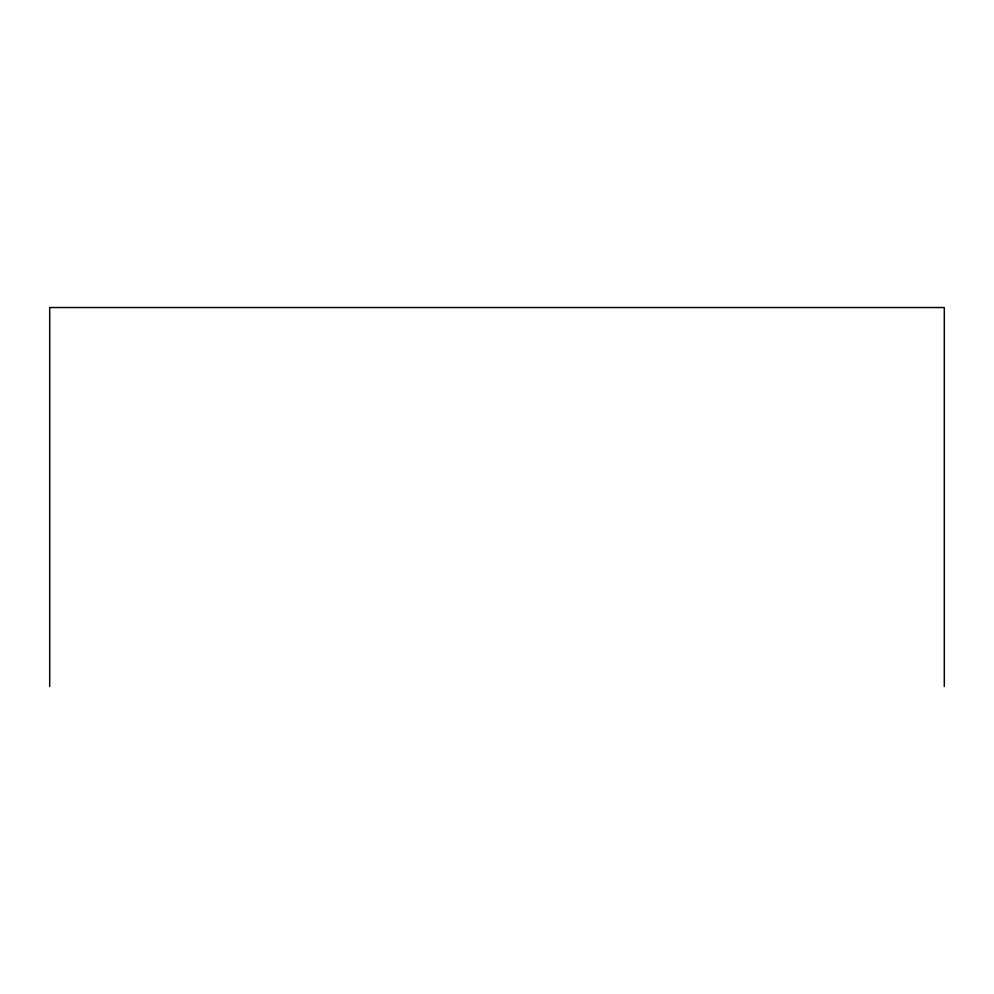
<?xml version="1.0" encoding="UTF-8"?>
<svg xmlns="http://www.w3.org/2000/svg" width="994" height="994" viewBox="0 0 994 994"><rect width="100%" height="100%" fill="white"/><g stroke="black" fill="none" stroke-linecap="round" stroke-linejoin="round"><path stroke-width="1.49" d="M944.3 686.469L944.3 307.531L49.7 307.531L49.7 686.469"/></g></svg>
